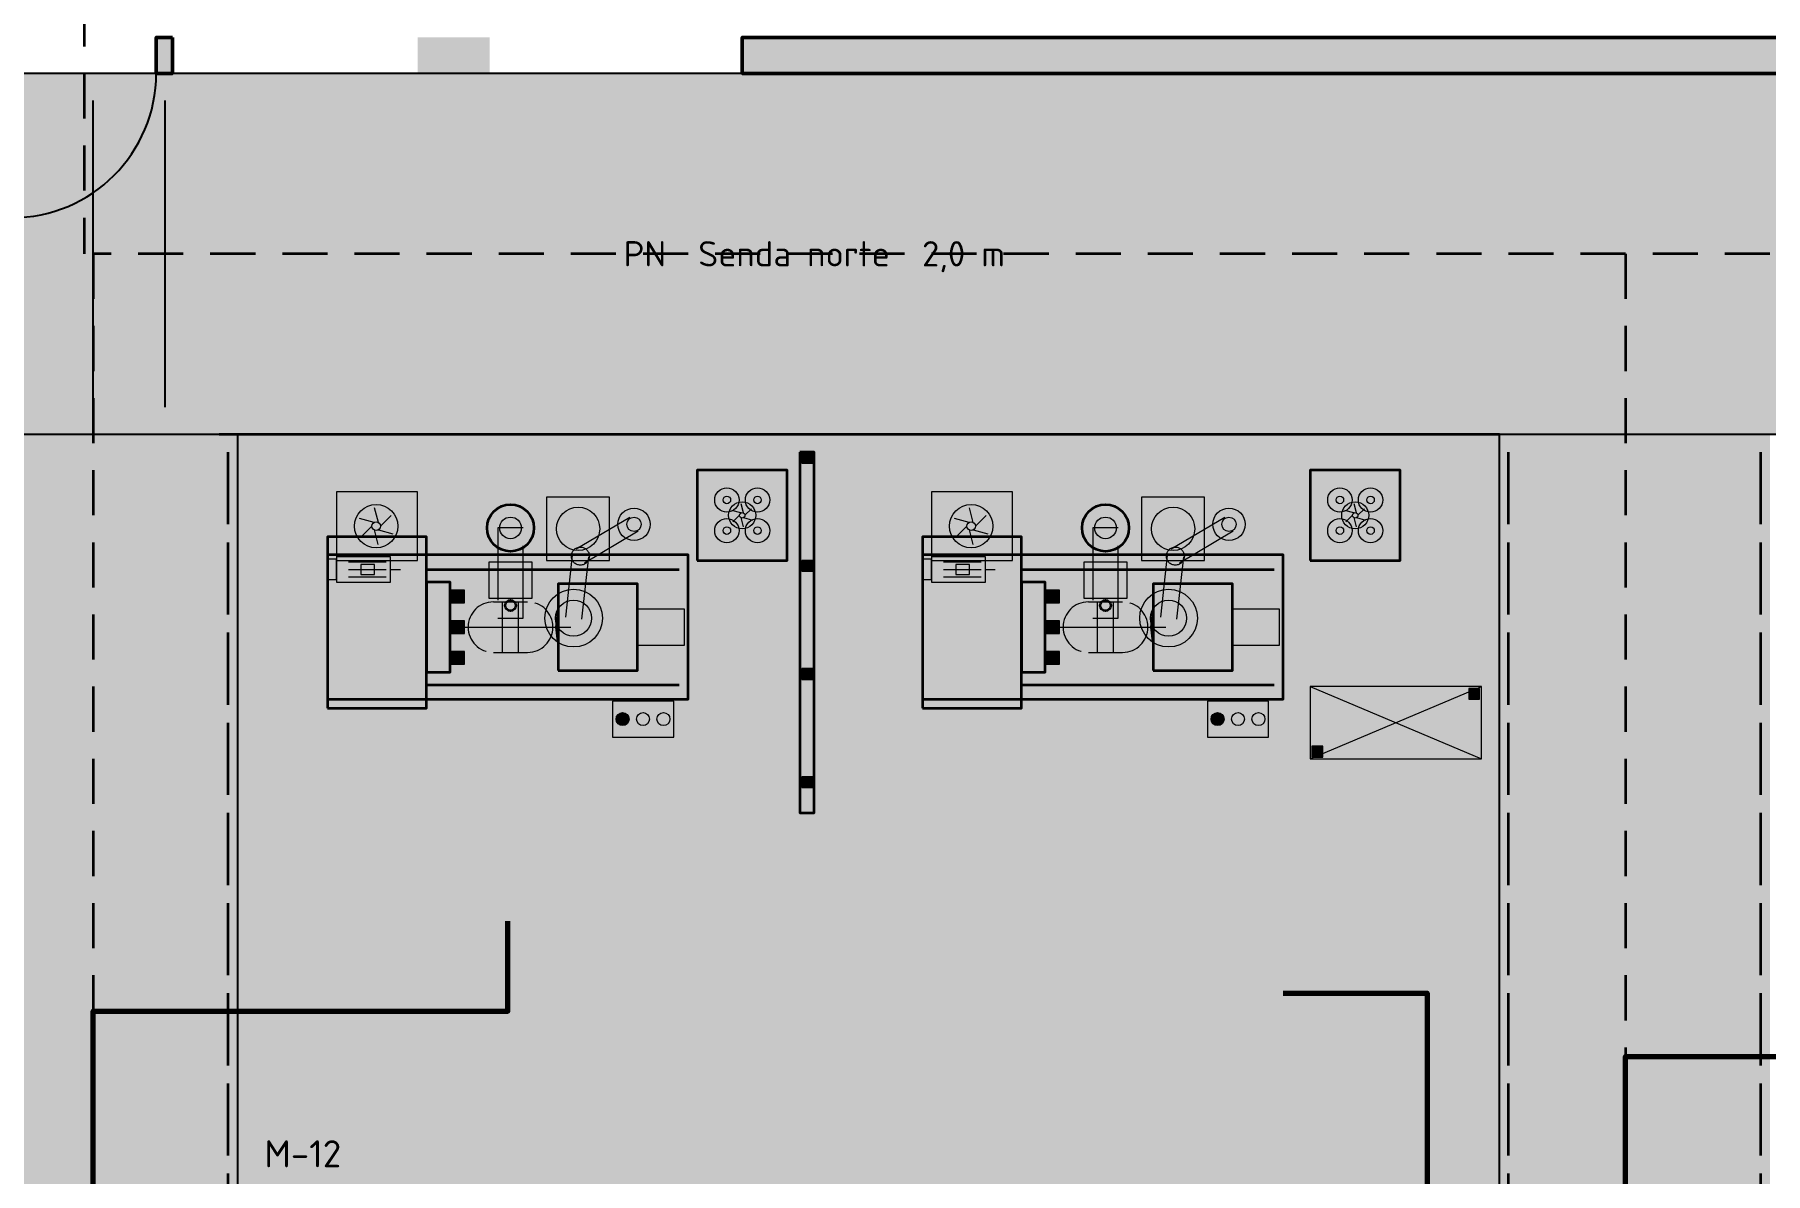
# Model space of a CAD drawing. Header units: millimetres. Extents: x 0 to 1189, y 0 to 841.
# Drawn here: x 473.8 to 569.8, y 629 to 692.2 of the extents above; entities that cross this region are included whole.
import ezdxf
from ezdxf.enums import TextEntityAlignment as Align

# ---------------------------------------------------------------- set-up
doc = ezdxf.new("R2010")
doc.units = ezdxf.units.MM
for name, pattern in [('FLUJO-TRAZOS', [4, 2.5, -1.5]), ('IRAM-E-TRAZOS', [5, 4, -1]), ('IRAM-F-TRAZO-PUNTO', [20, 15, -2, 1, -2])]:
    doc.linetypes.add(name, pattern=pattern)
for name, color, linetype, lineweight in [('A-ABERTURA', 7, 'CONTINUOUS', 25), ('A-COLUMNA', 7, 'CONTINUOUS', 50), ('A-EJE', 1, 'IRAM-F-TRAZO-PUNTO', 18), ('A-EQUIPO-FINO', 8, 'CONTINUOUS', 13), ('A-EQUIPO-OCULTO', 8, 'IRAM-E-TRAZOS', 13), ('A-EQUIPO-RELLENO', 9, 'CONTINUOUS', 13), ('A-MURO', 7, 'CONTINUOUS', 50), ('A-RELLENO', 9, 'CONTINUOUS', 13), ('A-SECTOR', 1, 'CONTINUOUS', 25), ('A-SECTOR-TXT', 1, 'CONTINUOUS', 25), ('A-TEXTO', 7, 'CONTINUOUS', 18), ('F-PERSONAL', 6, 'FLUJO-TRAZOS', 35), ('F-SE', 30, 'CONTINUOUS', 70)]:
    doc.layers.add(name, color=color, linetype=linetype, lineweight=lineweight)
for name, color, linetype, lineweight, true_color in [('A-DEFENSA', 2, 'CONTINUOUS', 35, 0xe6b400), ('A-EQUIPO', 30, 'CONTINUOUS', 35, 0xe67800), ('A-PASILLO', 2, 'IRAM-E-TRAZOS', 35, 0xd7a500), ('A-SENDA', 2, 'CONTINUOUS', 25, 0xd7a500)]:
    doc.layers.add(name, color=color, linetype=linetype, lineweight=lineweight, true_color=true_color)
doc.styles.add('ISO3098', font='isocpeur.ttf')

msp = doc.modelspace()

# ---------------------------------------------------------------- hatches: boundary and pattern name
at = {"layer": 'A-COLUMNA', "true_color": 0x000000}
h = msp.add_hatch(color=7, dxfattribs=at)
h.dxf.hatch_style = 1
h.paths.add_polyline_path([(495, 688), (499, 688), (499, 692), (495, 692)])
at = {"layer": 'A-EQUIPO-RELLENO', "true_color": 0xc8e1f5}
h = msp.add_hatch(color=7, dxfattribs=at)
h.dxf.hatch_style = 1
h.paths.add_polyline_path([(516.2, 669), (516.2, 649), (517, 649), (517, 669)])
at = {"layer": 'A-EQUIPO-RELLENO', "true_color": 0x969ba0}
h = msp.add_hatch(color=7, dxfattribs=at)
h.dxf.hatch_style = 1
h.paths.add_polyline_path([(516.3, 669), (516.3, 668.4), (516.9, 668.4), (516.9, 669)])
at = {"layer": 'A-EQUIPO-RELLENO', "true_color": 0xe6e6dc}
h = msp.add_hatch(color=7, dxfattribs=at)
h.dxf.hatch_style = 1
h.paths.add_polyline_path([(510.5, 663), (515.5, 663), (515.5, 668), (510.5, 668)])
h = msp.add_hatch(color=7, dxfattribs=at)
h.dxf.hatch_style = 1
h.paths.add_polyline_path([(544.5, 663), (549.5, 663), (549.5, 668), (544.5, 668)])
at = {"layer": 'A-EQUIPO-RELLENO', "true_color": 0xcdd0d4}
h = msp.add_hatch(color=7, dxfattribs=at)
h.dxf.hatch_style = 1
h.paths.add_polyline_path([(490.5, 663), (495, 663), (495, 666.8), (490.5, 666.8)])
at = {"layer": 'A-EQUIPO-RELLENO', "true_color": 0xeeeeee}
h = msp.add_hatch(color=7, dxfattribs=at)
h.dxf.hatch_style = 1
h.paths.add_polyline_path([(502.15, 663), (505.65, 663), (505.65, 666.5), (502.15, 666.5)])
at = {"layer": 'A-EQUIPO-RELLENO', "true_color": 0xcdd0d4}
h = msp.add_hatch(color=7, dxfattribs=at)
h.dxf.hatch_style = 1
h.paths.add_polyline_path([(523.5, 663), (528, 663), (528, 666.8), (523.5, 666.8)])
at = {"layer": 'A-EQUIPO-RELLENO', "true_color": 0xeeeeee}
h = msp.add_hatch(color=7, dxfattribs=at)
h.dxf.hatch_style = 1
h.paths.add_polyline_path([(535.15, 663), (538.65, 663), (538.65, 666.5), (535.15, 666.5)])
at = {"layer": 'A-EQUIPO-RELLENO', "true_color": 0xcdd0d4}
h = msp.add_hatch(color=7, dxfattribs=at)
h.dxf.hatch_style = 1
h.paths.add_polyline_path([(501.45, 664.8), (501.406, 665.136), (501.276, 665.45), (501.069, 665.719), (500.8, 665.926), (500.486, 666.056), (500.15, 666.1), (499.814, 666.056), (499.5, 665.926), (499.231, 665.719), (499.024, 665.45), (498.894, 665.136), (498.85, 664.8), (498.894, 664.464), (499.024, 664.15), (499.231, 663.881), (499.5, 663.674), (499.814, 663.544), (500.15, 663.5), (500.486, 663.544), (500.8, 663.674), (501.069, 663.881), (501.276, 664.15), (501.406, 664.464)])
h = msp.add_hatch(color=7, dxfattribs=at)
h.dxf.hatch_style = 1
h.paths.add_polyline_path([(534.45, 664.8), (534.406, 665.136), (534.276, 665.45), (534.069, 665.719), (533.8, 665.926), (533.486, 666.056), (533.15, 666.1), (532.814, 666.056), (532.5, 665.926), (532.231, 665.719), (532.024, 665.45), (531.894, 665.136), (531.85, 664.8), (531.894, 664.464), (532.024, 664.15), (532.231, 663.881), (532.5, 663.674), (532.814, 663.544), (533.15, 663.5), (533.486, 663.544), (533.8, 663.674), (534.069, 663.881), (534.276, 664.15), (534.406, 664.464)])
h = msp.add_hatch(color=7, dxfattribs=at)
h.dxf.hatch_style = 1
h.paths.add_polyline_path([(490, 654.8), (495.5, 654.8), (495.5, 664.3), (490, 664.3)])
h = msp.add_hatch(color=7, dxfattribs=at)
h.dxf.hatch_style = 1
h.paths.add_polyline_path([(523, 654.8), (528.5, 654.8), (528.5, 664.3), (523, 664.3)])
at = {"layer": 'A-EQUIPO-RELLENO', "true_color": 0xeeeeee}
h = msp.add_hatch(color=7, dxfattribs=at)
h.dxf.hatch_style = 1
h.paths.add_polyline_path([(490, 655.3), (510, 655.3), (510, 663.3), (490, 663.3)])
at = {"layer": 'A-EQUIPO-RELLENO', "true_color": 0xcdd0d4}
h = msp.add_hatch(color=7, dxfattribs=at)
h.dxf.hatch_style = 1
h.paths.add_polyline_path([(490.5, 661.8), (493.5, 661.8), (493.5, 663.2), (490.5, 663.2)])
at = {"layer": 'A-EQUIPO-RELLENO', "true_color": 0xeeeeee}
h = msp.add_hatch(color=7, dxfattribs=at)
h.dxf.hatch_style = 1
h.paths.add_polyline_path([(498.95, 660.9), (501.35, 660.9), (501.35, 662.9), (498.95, 662.9)])
at = {"layer": 'A-EQUIPO-RELLENO', "true_color": 0x969ba0}
h = msp.add_hatch(color=7, dxfattribs=at)
h.dxf.hatch_style = 1
h.paths.add_polyline_path([(516.3, 663), (516.3, 662.4), (516.9, 662.4), (516.9, 663)])
at = {"layer": 'A-EQUIPO-RELLENO', "true_color": 0xeeeeee}
h = msp.add_hatch(color=7, dxfattribs=at)
h.dxf.hatch_style = 1
h.paths.add_polyline_path([(523, 655.3), (543, 655.3), (543, 663.3), (523, 663.3)])
at = {"layer": 'A-EQUIPO-RELLENO', "true_color": 0xcdd0d4}
h = msp.add_hatch(color=7, dxfattribs=at)
h.dxf.hatch_style = 1
h.paths.add_polyline_path([(523.5, 661.8), (526.5, 661.8), (526.5, 663.2), (523.5, 663.2)])
at = {"layer": 'A-EQUIPO-RELLENO', "true_color": 0xeeeeee}
h = msp.add_hatch(color=7, dxfattribs=at)
h.dxf.hatch_style = 1
h.paths.add_polyline_path([(531.95, 660.9), (534.35, 660.9), (534.35, 662.9), (531.95, 662.9)])
at = {"layer": 'A-EQUIPO-RELLENO', "true_color": 0xe2e7ee}
h = msp.add_hatch(color=7, dxfattribs=at)
h.dxf.hatch_style = 1
h.paths.add_polyline_path([(495.5, 656.8), (496.8, 656.8), (496.8, 661.8), (495.5, 661.8)])
at = {"layer": 'A-EQUIPO-RELLENO', "true_color": 0xcdd0d4}
h = msp.add_hatch(color=7, dxfattribs=at)
h.dxf.hatch_style = 1
h.paths.add_polyline_path([(502.8, 656.9), (507.2, 656.9), (507.2, 661.7), (502.8, 661.7)])
at = {"layer": 'A-EQUIPO-RELLENO', "true_color": 0xe2e7ee}
h = msp.add_hatch(color=7, dxfattribs=at)
h.dxf.hatch_style = 1
h.paths.add_polyline_path([(528.5, 656.8), (529.8, 656.8), (529.8, 661.8), (528.5, 661.8)])
at = {"layer": 'A-EQUIPO-RELLENO', "true_color": 0xcdd0d4}
h = msp.add_hatch(color=7, dxfattribs=at)
h.dxf.hatch_style = 1
h.paths.add_polyline_path([(535.8, 656.9), (540.2, 656.9), (540.2, 661.7), (535.8, 661.7)])
at = {"layer": 'A-EQUIPO-RELLENO', "true_color": 0x969ba0}
h = msp.add_hatch(color=7, dxfattribs=at)
h.dxf.hatch_style = 1
h.paths.add_polyline_path([(496.8, 660.65), (497.6, 660.65), (497.6, 661.35), (496.8, 661.35)])
h = msp.add_hatch(color=7, dxfattribs=at)
h.dxf.hatch_style = 1
h.paths.add_polyline_path([(529.8, 660.65), (530.6, 660.65), (530.6, 661.35), (529.8, 661.35)])
h = msp.add_hatch(color=7, dxfattribs=at)
h.dxf.hatch_style = 1
h.paths.add_polyline_path([(496.8, 658.95), (497.6, 658.95), (497.6, 659.65), (496.8, 659.65)])
at = {"layer": 'A-EQUIPO-RELLENO', "true_color": 0xe2e7ee}
h = msp.add_hatch(color=7, dxfattribs=at)
h.dxf.hatch_style = 1
h.paths.add_polyline_path([(507.2, 658.3), (509.8, 658.3), (509.8, 660.3), (507.2, 660.3)])
at = {"layer": 'A-EQUIPO-RELLENO', "true_color": 0x969ba0}
h = msp.add_hatch(color=7, dxfattribs=at)
h.dxf.hatch_style = 1
h.paths.add_polyline_path([(529.8, 658.95), (530.6, 658.95), (530.6, 659.65), (529.8, 659.65)])
at = {"layer": 'A-EQUIPO-RELLENO', "true_color": 0xe2e7ee}
h = msp.add_hatch(color=7, dxfattribs=at)
h.dxf.hatch_style = 1
h.paths.add_polyline_path([(540.2, 658.3), (542.8, 658.3), (542.8, 660.3), (540.2, 660.3)])
at = {"layer": 'A-EQUIPO-RELLENO', "true_color": 0x969ba0}
h = msp.add_hatch(color=7, dxfattribs=at)
h.dxf.hatch_style = 1
h.paths.add_polyline_path([(496.8, 657.25), (497.6, 657.25), (497.6, 657.95), (496.8, 657.95)])
h = msp.add_hatch(color=7, dxfattribs=at)
h.dxf.hatch_style = 1
h.paths.add_polyline_path([(529.8, 657.25), (530.6, 657.25), (530.6, 657.95), (529.8, 657.95)])
h = msp.add_hatch(color=7, dxfattribs=at)
h.dxf.hatch_style = 1
h.paths.add_polyline_path([(516.3, 657), (516.3, 656.4), (516.9, 656.4), (516.9, 657)])
at = {"layer": 'A-EQUIPO-RELLENO', "true_color": 0xeeeeee}
h = msp.add_hatch(color=7, dxfattribs=at)
h.dxf.hatch_style = 1
h.paths.add_polyline_path([(544.5, 652), (554, 652), (554, 656), (544.5, 656)])
at = {"layer": 'A-EQUIPO-RELLENO', "true_color": 0x969ba0}
h = msp.add_hatch(color=7, dxfattribs=at)
h.dxf.hatch_style = 1
h.paths.add_polyline_path([(553.3, 655.3), (553.9, 655.3), (553.9, 655.9), (553.3, 655.9)])
at = {"layer": 'A-EQUIPO-RELLENO', "true_color": 0xcdd0d4}
h = msp.add_hatch(color=7, dxfattribs=at)
h.dxf.hatch_style = 1
h.paths.add_polyline_path([(505.8, 653.2), (509.2, 653.2), (509.2, 655.2), (505.8, 655.2)])
h = msp.add_hatch(color=7, dxfattribs=at)
h.dxf.hatch_style = 1
h.paths.add_polyline_path([(538.8, 653.2), (542.2, 653.2), (542.2, 655.2), (538.8, 655.2)])
at = {"layer": 'A-EQUIPO-RELLENO', "true_color": 0xdc2828}
h = msp.add_hatch(color=7, dxfattribs=at)
h.dxf.hatch_style = 1
h.paths.add_polyline_path([(506.727, 654.2), (506.714, 654.293), (506.678, 654.38), (506.621, 654.455), (506.547, 654.512), (506.46, 654.548), (506.367, 654.56), (506.273, 654.548), (506.187, 654.512), (506.112, 654.455), (506.055, 654.38), (506.019, 654.293), (506.007, 654.2), (506.019, 654.107), (506.055, 654.02), (506.112, 653.945), (506.187, 653.888), (506.273, 653.852), (506.367, 653.84), (506.46, 653.852), (506.547, 653.888), (506.621, 653.945), (506.678, 654.02), (506.714, 654.107)])
h = msp.add_hatch(color=7, dxfattribs=at)
h.dxf.hatch_style = 1
h.paths.add_polyline_path([(539.727, 654.2), (539.714, 654.293), (539.678, 654.38), (539.621, 654.455), (539.547, 654.512), (539.46, 654.548), (539.367, 654.56), (539.273, 654.548), (539.187, 654.512), (539.112, 654.455), (539.055, 654.38), (539.019, 654.293), (539.007, 654.2), (539.019, 654.107), (539.055, 654.02), (539.112, 653.945), (539.187, 653.888), (539.273, 653.852), (539.367, 653.84), (539.46, 653.852), (539.547, 653.888), (539.621, 653.945), (539.678, 654.02), (539.714, 654.107)])
at = {"layer": 'A-EQUIPO-RELLENO', "true_color": 0x969ba0}
h = msp.add_hatch(color=7, dxfattribs=at)
h.dxf.hatch_style = 1
h.paths.add_polyline_path([(544.6, 652.1), (545.2, 652.1), (545.2, 652.7), (544.6, 652.7)])
h = msp.add_hatch(color=7, dxfattribs=at)
h.dxf.hatch_style = 1
h.paths.add_polyline_path([(516.3, 651), (516.3, 650.4), (516.9, 650.4), (516.9, 651)])
at = {"layer": 'A-MURO', "true_color": 0x464646}
h = msp.add_hatch(color=7, dxfattribs=at)
h.dxf.hatch_style = 1
h.paths.add_polyline_path([(481.4, 692), (481.4, 690), (480.5, 690), (480.5, 692)])
h = msp.add_hatch(color=7, dxfattribs=at)
h.dxf.hatch_style = 1
h.paths.add_polyline_path([(584, 692), (584, 690), (513, 690), (513, 692)])
at = {"layer": 'A-RELLENO', "true_color": 0xfff4b4}
h = msp.add_hatch(color=7, dxfattribs=at)
h.dxf.hatch_style = 1
h.paths.add_polyline_path([(257, 670), (777, 670), (777, 690), (257, 690)])
at = {"layer": 'A-RELLENO', "true_color": 0xf6f6f6}
h = msp.add_hatch(color=7, dxfattribs=at)
h.dxf.hatch_style = 1
h.paths.add_polyline_path([(470, 510), (485, 510), (485, 670), (470, 670)])
at = {"layer": 'A-RELLENO', "true_color": 0xfde4c8}
h = msp.add_hatch(color=7, dxfattribs=at)
h.dxf.hatch_style = 1
h.paths.add_polyline_path([(485, 625), (555, 625), (555, 670), (485, 670)])
at = {"layer": 'A-RELLENO', "true_color": 0xf6f6f6}
h = msp.add_hatch(color=7, dxfattribs=at)
h.dxf.hatch_style = 1
h.paths.add_polyline_path([(555, 510), (570, 510), (570, 670), (555, 670)])
at = {"layer": 'F-PERSONAL', "true_color": 0xc800aa}
h = msp.add_hatch(color=7, dxfattribs=at)
h.dxf.hatch_style = 1
h.paths.add_polyline_path([(476.5, 680), (477.3, 683.2), (475.7, 683.2)])
h = msp.add_hatch(color=7, dxfattribs=at)
h.dxf.hatch_style = 1
h.paths.add_polyline_path([(500.4, 680), (503.6, 679.2), (503.6, 680.8)])
h = msp.add_hatch(color=7, dxfattribs=at)
h.dxf.hatch_style = 1
h.paths.add_polyline_path([(530.4, 680), (533.6, 679.2), (533.6, 680.8)])
h = msp.add_hatch(color=7, dxfattribs=at)
h.dxf.hatch_style = 1
h.paths.add_polyline_path([(477, 673.4), (477.8, 676.6), (476.2, 676.6)])
h = msp.add_hatch(color=7, dxfattribs=at)
h.dxf.hatch_style = 1
h.paths.add_polyline_path([(562, 664.4), (562.8, 667.6), (561.2, 667.6)])
h = msp.add_hatch(color=7, dxfattribs=at)
h.dxf.hatch_style = 1
h.paths.add_polyline_path([(477, 643.4), (477.8, 646.6), (476.2, 646.6)])
h = msp.add_hatch(color=7, dxfattribs=at)
h.dxf.hatch_style = 1
h.paths.add_polyline_path([(562, 634.4), (562.8, 637.6), (561.2, 637.6)])
at = {"layer": 'F-SE', "true_color": 0xeb7800}
h = msp.add_hatch(color=7, dxfattribs=at)
h.dxf.hatch_style = 1
h.paths.add_polyline_path([(500, 643), (499.2, 639.8), (500.8, 639.8)])

# ---------------------------------------------------------------- linework, layer by layer
at = {"layer": 'A-ABERTURA'}
msp.add_arc((472.5, 690), 8, -90, 0, dxfattribs=at)
at = {"layer": 'A-DEFENSA'}
msp.add_line((484, 670), (555, 670), dxfattribs=at)
at = {"layer": 'A-EJE'}
for p, q in [((496.8, 659.3), (503.5, 659.3)), ((529.8, 659.3), (536.5, 659.3))]:
    msp.add_line(p, q, dxfattribs=at)
at = {"layer": 'A-EQUIPO'}
for p, q in [((495.5, 662.5), (509.5, 662.5)), ((528.5, 662.5), (542.5, 662.5)), ((495.5, 656.1), (509.5, 656.1)), ((528.5, 656.1), (542.5, 656.1))]:
    msp.add_line(p, q, dxfattribs=at)
for points in [[(516.2, 669), (516.2, 649), (517, 649), (517, 669)], [(510.5, 663), (515.5, 663), (515.5, 668), (510.5, 668)], [(544.5, 663), (549.5, 663), (549.5, 668), (544.5, 668)], [(490, 654.8), (495.5, 654.8), (495.5, 664.3), (490, 664.3)], [(523, 654.8), (528.5, 654.8), (528.5, 664.3), (523, 664.3)], [(490, 655.3), (510, 655.3), (510, 663.3), (490, 663.3)], [(523, 655.3), (543, 655.3), (543, 663.3), (523, 663.3)], [(495.5, 656.8), (496.8, 656.8), (496.8, 661.8), (495.5, 661.8)], [(502.8, 656.9), (507.2, 656.9), (507.2, 661.7), (502.8, 661.7)], [(528.5, 656.8), (529.8, 656.8), (529.8, 661.8), (528.5, 661.8)], [(535.8, 656.9), (540.2, 656.9), (540.2, 661.7), (535.8, 661.7)]]:
    msp.add_lwpolyline(points, close=True, dxfattribs=at)
for points in [[(502.8, 658.5), (502.7, 659.3), (502.8, 660.1)], [(535.8, 658.5), (535.7, 659.3), (535.8, 660.1)]]:
    msp.add_lwpolyline(points, dxfattribs=at)
for centre, radius in [((500.15, 664.8), 1.3), ((533.15, 664.8), 1.3), ((500.15, 660.5), 0.3), ((533.15, 660.5), 0.3)]:
    msp.add_circle(centre, radius, dxfattribs=at)
at = {"layer": 'A-EQUIPO-FINO'}
for p, q in [((491.16, 662.92), (493.26, 662.92)), ((491.16, 662.5), (493.26, 662.5)), ((493.5, 662.5), (494.04, 662.5)), ((524.16, 662.92), (526.26, 662.92)), ((524.16, 662.5), (526.26, 662.5)), ((526.5, 662.5), (527.04, 662.5)), ((491.16, 662.08), (493.26, 662.08)), ((524.16, 662.08), (526.26, 662.08)), ((499.7, 657.9), (499.7, 660.7)), ((500.6, 657.9), (500.6, 660.7)), ((532.7, 657.9), (532.7, 660.7)), ((533.6, 657.9), (533.6, 660.7)), ((544.5, 652), (554, 656)), ((544.5, 656), (554, 652))]:
    msp.add_line(p, q, dxfattribs=at)
for points in [[(516.3, 669), (516.3, 668.4), (516.9, 668.4), (516.9, 669)], [(490.5, 663), (495, 663), (495, 666.8), (490.5, 666.8)], [(502.15, 663), (505.65, 663), (505.65, 666.5), (502.15, 666.5)], [(523.5, 663), (528, 663), (528, 666.8), (523.5, 666.8)], [(535.15, 663), (538.65, 663), (538.65, 666.5), (535.15, 666.5)], [(489.96, 661.94), (490.5, 661.94), (490.5, 663.06), (489.96, 663.06)], [(490.5, 661.8), (493.5, 661.8), (493.5, 663.2), (490.5, 663.2)], [(491.85, 662.22), (492.6, 662.22), (492.6, 662.78), (491.85, 662.78)], [(498.95, 660.9), (501.35, 660.9), (501.35, 662.9), (498.95, 662.9)], [(516.3, 663), (516.3, 662.4), (516.9, 662.4), (516.9, 663)], [(522.96, 661.94), (523.5, 661.94), (523.5, 663.06), (522.96, 663.06)], [(523.5, 661.8), (526.5, 661.8), (526.5, 663.2), (523.5, 663.2)], [(524.85, 662.22), (525.6, 662.22), (525.6, 662.78), (524.85, 662.78)], [(531.95, 660.9), (534.35, 660.9), (534.35, 662.9), (531.95, 662.9)], [(496.8, 660.65), (497.6, 660.65), (497.6, 661.35), (496.8, 661.35)], [(529.8, 660.65), (530.6, 660.65), (530.6, 661.35), (529.8, 661.35)], [(496.8, 658.95), (497.6, 658.95), (497.6, 659.65), (496.8, 659.65)], [(507.2, 658.3), (509.8, 658.3), (509.8, 660.3), (507.2, 660.3)], [(529.8, 658.95), (530.6, 658.95), (530.6, 659.65), (529.8, 659.65)], [(540.2, 658.3), (542.8, 658.3), (542.8, 660.3), (540.2, 660.3)], [(496.8, 657.25), (497.6, 657.25), (497.6, 657.95), (496.8, 657.95)], [(529.8, 657.25), (530.6, 657.25), (530.6, 657.95), (529.8, 657.95)], [(516.3, 657), (516.3, 656.4), (516.9, 656.4), (516.9, 657)], [(544.5, 652), (554, 652), (554, 656), (544.5, 656)], [(553.3, 655.3), (553.9, 655.3), (553.9, 655.9), (553.3, 655.9)], [(505.8, 653.2), (509.2, 653.2), (509.2, 655.2), (505.8, 655.2)], [(538.8, 653.2), (542.2, 653.2), (542.2, 655.2), (538.8, 655.2)], [(544.6, 652.1), (545.2, 652.1), (545.2, 652.7), (544.6, 652.7)], [(516.3, 651), (516.3, 650.4), (516.9, 650.4), (516.9, 651)]]:
    msp.add_lwpolyline(points, close=True, dxfattribs=at)
for points in [[(492.58, 665.108), (491.776, 665.331)], [(492.82, 665.108), (492.611, 665.916)], [(492.94, 664.9), (493.536, 665.485)], [(512.925, 665.63), (512.422, 665.769)], [(512.85, 665.5), (512.478, 665.134)], [(512.925, 665.37), (513.056, 664.865)], [(513.075, 665.63), (512.944, 666.135)], [(513.075, 665.37), (513.578, 665.231)], [(513.15, 665.5), (513.522, 665.866)], [(525.58, 665.108), (524.776, 665.331)], [(525.82, 665.108), (525.611, 665.916)], [(525.94, 664.9), (526.536, 665.485)], [(546.925, 665.63), (546.422, 665.769)], [(546.85, 665.5), (546.478, 665.134)], [(546.925, 665.37), (547.056, 664.865)], [(547.075, 665.63), (546.944, 666.135)], [(547.075, 665.37), (547.578, 665.231)], [(547.15, 665.5), (547.522, 665.866)], [(492.46, 664.9), (491.864, 664.315)], [(492.58, 664.692), (492.789, 663.884)], [(492.82, 664.692), (493.624, 664.469)], [(525.46, 664.9), (524.864, 664.315)], [(525.58, 664.692), (525.789, 663.884)], [(525.82, 664.692), (526.624, 664.469)]]:
    msp.add_lwpolyline(points, dxfattribs=at)
for centre, radius in [((512.15, 666.35), 0.675), ((512.15, 666.35), 0.21), ((513, 665.5), 0.75), ((513.85, 666.35), 0.675), ((513.85, 666.35), 0.21), ((546.15, 666.35), 0.675), ((546.15, 666.35), 0.21), ((547, 665.5), 0.75), ((547.85, 666.35), 0.675), ((547.85, 666.35), 0.21), ((492.7, 664.9), 1.2), ((500.15, 664.8), 0.6), ((503.9, 664.75), 1.2), ((507, 665), 0.9), ((507, 665), 0.4), ((512.15, 664.65), 0.675), ((513, 665.5), 0.15), ((513.85, 664.65), 0.675), ((525.7, 664.9), 1.2), ((533.15, 664.8), 0.6), ((536.9, 664.75), 1.2), ((540, 665), 0.9), ((540, 665), 0.4), ((546.15, 664.65), 0.675), ((547, 665.5), 0.15), ((547.85, 664.65), 0.675), ((492.7, 664.9), 0.24), ((512.15, 664.65), 0.21), ((513.85, 664.65), 0.21), ((525.7, 664.9), 0.24), ((546.15, 664.65), 0.21), ((547.85, 664.65), 0.21), ((503.65, 659.8), 1.6), ((536.65, 659.8), 1.6), ((503.65, 659.8), 1), ((536.65, 659.8), 1), ((506.367, 654.2), 0.36), ((507.5, 654.2), 0.36), ((508.633, 654.2), 0.36), ((539.367, 654.2), 0.36), ((540.5, 654.2), 0.36), ((541.633, 654.2), 0.36)]:
    msp.add_circle(centre, radius, dxfattribs=at)
at = {"layer": 'A-EQUIPO-OCULTO'}
for p, q in [((506.771, 665.387), (503.796, 663.625)), ((539.771, 665.387), (536.796, 663.625)), ((507.229, 664.613), (504.254, 662.85)), ((540.229, 664.613), (537.254, 662.85)), ((503.578, 663.286), (503.203, 659.849)), ((504.472, 663.189), (504.097, 659.751)), ((536.578, 663.286), (536.203, 659.849)), ((537.472, 663.189), (537.097, 659.751)), ((499.2, 660.7), (501.1, 660.7)), ((532.2, 660.7), (534.1, 660.7)), ((499.2, 657.9), (501.1, 657.9)), ((532.2, 657.9), (534.1, 657.9))]:
    msp.add_line(p, q, dxfattribs=at)
for points in [[(499.45, 659.8), (500.85, 659.8), (500.85, 664.8), (499.45, 664.8)], [(532.45, 659.8), (533.85, 659.8), (533.85, 664.8), (532.45, 664.8)]]:
    msp.add_lwpolyline(points, close=True, dxfattribs=at)
for centre in [(504.025, 663.238), (537.025, 663.238)]:
    msp.add_circle(centre, 0.5, dxfattribs=at)
for centre, start, end in [((499.2, 659.3), 90, 270), ((501.1, 659.3), 270, 90), ((532.2, 659.3), 90, 270), ((534.1, 659.3), 270, 90)]:
    msp.add_arc(centre, 1.4, start, end, dxfattribs=at)
at = {"layer": 'A-MURO'}
for points in [[(481.4, 692), (481.4, 690), (480.5, 690), (480.5, 692)], [(584, 692), (584, 690), (513, 690), (513, 692)]]:
    msp.add_lwpolyline(points, close=True, dxfattribs=at)
at = {"layer": 'A-PASILLO'}
for p, q in [((484.5, 510), (484.5, 670)), ((555.5, 510), (555.5, 670)), ((569.5, 510), (569.5, 670))]:
    msp.add_line(p, q, dxfattribs=at)
at = {"layer": 'A-SECTOR'}
msp.add_lwpolyline([(485, 625), (555, 625), (555, 670), (485, 670)], close=True, dxfattribs=at)
at = {"layer": 'A-SENDA'}
for p, q in [((477, 671.5), (477, 688.5)), ((481, 671.5), (481, 688.5))]:
    msp.add_line(p, q, dxfattribs=at)
msp.add_lwpolyline([(257, 670), (777, 670), (777, 690), (257, 690)], close=True, dxfattribs=at)
at = {"layer": 'F-PERSONAL'}
for points in [[(476.5, 702), (476.5, 680)], [(562, 680), (477, 680), (477, 420), (477, 355)], [(698, 680), (562, 680), (562, 515)]]:
    msp.add_lwpolyline(points, dxfattribs=at)
at = {"layer": 'F-SE'}
for points in [[(453, 580), (477, 580), (477, 638), (500, 638), (500, 643)], [(543, 639), (551, 639), (551, 522), (562, 522), (562, 635.5), (586, 635.5)]]:
    msp.add_lwpolyline(points, dxfattribs=at)

# ---------------------------------------------------------------- texts
at = {"layer": 'A-SECTOR-TXT', "style": 'ISO3098'}
msp.add_text('M-12', height=1.5, dxfattribs=at).set_placement((486.5, 630.85), align=Align.TOP_LEFT)
at = {"layer": 'A-TEXTO', "style": 'ISO3098'}
msp.add_text('PN  Senda norte  2,0 m', height=1.4, dxfattribs=at).set_placement((517, 680), align=Align.MIDDLE_CENTER)

doc.saveas('drawing.dxf')
